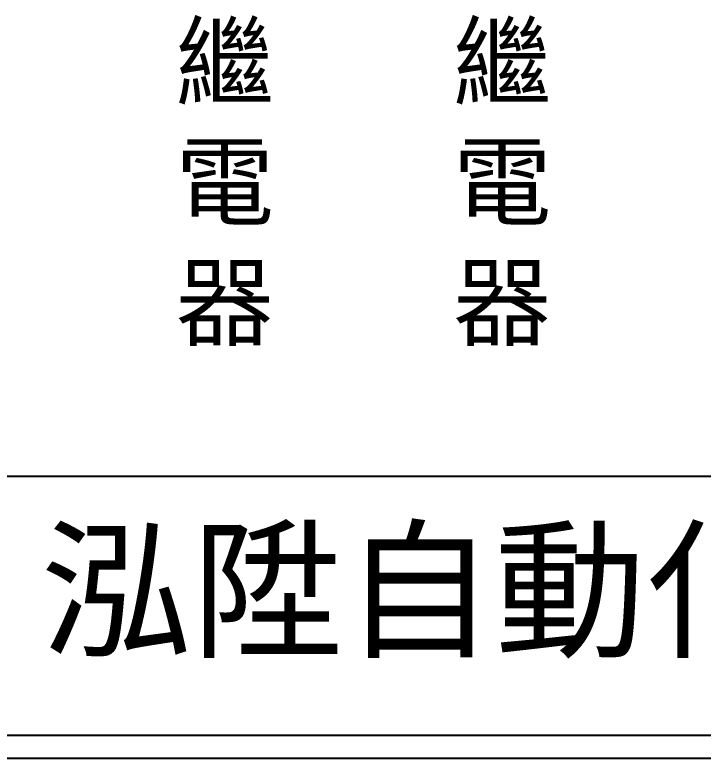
# Model space of a CAD drawing. Extents: x 926 to 1213, y 3 to 207.
# Drawn here: x 962.96 to 1000.18, y 3 to 43.19 of the extents above; entities that cross this region are included whole.
import ezdxf

# ---------------------------------------------------------------- set-up
doc = ezdxf.new("R2010")
doc.units = 0
doc.layers.add('圖框層', color=7, linetype='CONTINUOUS')
doc.layers.add('標尺寸層', color=3, linetype='CONTINUOUS')
doc.styles.add('CNS', font='romanc.shx', dxfattribs={"bigfont": 'chineset.shx'})
doc.styles.add('STSL', font='KAIU.TTF')

msp = doc.modelspace()

# ---------------------------------------------------------------- linework, layer by layer
at = {"layer": '圖框層', "color": 7}
for p, q in [((926.992, 18.25), (1211.493, 18.25)), ((926.992, 4.25), (1211.493, 4.25)), ((925.742, 3), (1212.742, 3))]:
    msp.add_line(p, q, dxfattribs=at)

# ---------------------------------------------------------------- texts
at = {"layer": '圖框層', "color": 4, "style": 'STSL'}
msp.add_text('泓陞自動化科技有限公司', height=6, dxfattribs=at).set_placement((964.346, 9.076))
at = {"layer": '標尺寸層', "color": 7, "char_height": 3.9, "width": 2.84806, "attachment_point": 5, "style": 'CNS'}
for insert in [(974.315, 33.946), (989.315, 33.946)]:
    msp.add_mtext('{\\fDFKai-SB|b0|i0|c136|p65;繼電器}', dxfattribs=dict(at, insert=insert))

doc.saveas('drawing.dxf')
